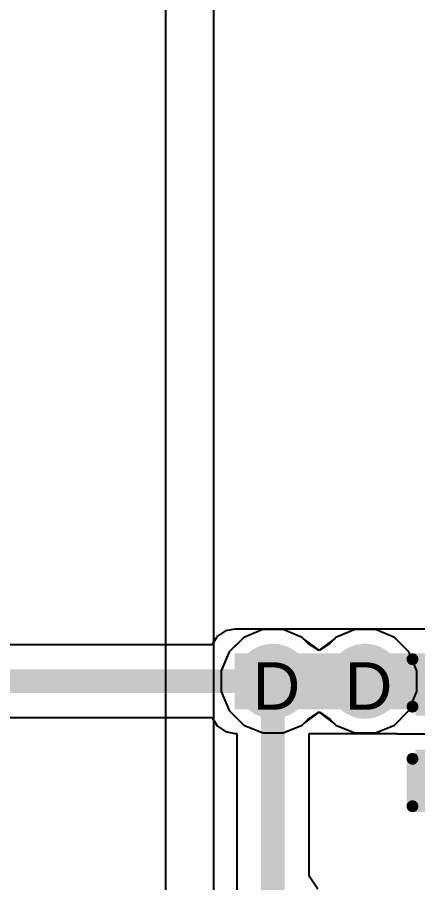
# Model space of a CAD drawing. Header units: inches. Extents: x 0 to 5032, y 0 to 5323.
# Drawn here: x 20.86 to 25.16, y 99.46 to 108.73 of the extents above; entities that cross this region are included whole.
import ezdxf

# ---------------------------------------------------------------- set-up
doc = ezdxf.new("R2010")
doc.units = ezdxf.units.IN
for name, color, linetype in [('Bottom Layer', 5, 'Continuous'), ('Bottom Solder', 6, 'Continuous'), ('Drill Drawing', 1, 'Continuous'), ('Layer 1', 16, 'Continuous'), ('Layer 2', 76, 'Continuous'), ('Top Layer', 1, 'Continuous'), ('Top Overlay', 2, 'Continuous'), ('Top Paste', 8, 'Continuous'), ('Top Solder', 216, 'Continuous'), ('Via Holes', 16, 'Continuous')]:
    doc.layers.add(name, color=color, linetype=linetype)
doc.styles.add('Arial', font='', dxfattribs={"height": 0.2})
doc.styles.get('Arial').set_extended_font_data('Arial')

# ---------------------------------------------------------------- blocks, each defined once
blk = doc.blocks.new('C___0402_281')
at = {"layer": 'Top Layer'}
for points in [[(-0.6985, -0.3175), (-0.6985, 0.3175), (-0.2413, 0.3175), (-0.2413, -0.3175)], [(0.2413, -0.3175), (0.2413, 0.3175), (0.6985, 0.3175), (0.6985, -0.3175)]]:
    blk.add_hatch(color=1, dxfattribs=at).paths.add_polyline_path(points)
at = {"layer": 'Top Paste'}
for points in [[(-0.6985, -0.3175), (-0.6985, 0.3175), (-0.2413, 0.3175), (-0.2413, -0.3175)], [(0.2413, -0.3175), (0.2413, 0.3175), (0.6985, 0.3175), (0.6985, -0.3175)]]:
    blk.add_hatch(color=8, dxfattribs=at).paths.add_polyline_path(points)
at = {"layer": 'Top Solder'}
for points in [[(-0.7585, -0.3775), (-0.7585, 0.3775), (-0.1813, 0.3775), (-0.1813, -0.3775)], [(0.1813, -0.3775), (0.1813, 0.3775), (0.7585, 0.3775), (0.7585, -0.3775)]]:
    blk.add_hatch(color=216, dxfattribs=at).paths.add_polyline_path(points)
at = {"layer": 'Top Overlay'}
for points in [[(-0.7874, 0.4064, 0.127, 0.127, 0), (-0.7874, -0.4064, 0.127, 0.127, 0)], [(-0.7874, 0.4064, 0.127, 0.127, 0), (-0.2794, 0.4064, 0.127, 0.127, 0)], [(0.2794, 0.4064, 0.127, 0.127, 0), (0.7874, 0.4064, 0.127, 0.127, 0)], [(0.7874, 0.4064, 0.127, 0.127, 0), (0.7874, -0.4064, 0.127, 0.127, 0)], [(-0.7874, -0.4064, 0.127, 0.127, 0), (-0.2794, -0.4064, 0.127, 0.127, 0)], [(0.2794, -0.4064, 0.127, 0.127, 0), (0.7874, -0.4064, 0.127, 0.127, 0)]]:
    blk.add_lwpolyline(points, format="xyseb", dxfattribs=at)
for points in [[(-0.8191, 0.4064, 0.0635, 0.0635, 1), (-0.7556, 0.4064, 0.0635, 0.0635, 1)], [(-0.8191, 0.4064, 0.0635, 0.0635, 1), (-0.7556, 0.4064, 0.0635, 0.0635, 1)], [(-0.3111, 0.4064, 0.0635, 0.0635, 1), (-0.2477, 0.4064, 0.0635, 0.0635, 1)], [(0.2477, 0.4064, 0.0635, 0.0635, 1), (0.3111, 0.4064, 0.0635, 0.0635, 1)], [(0.7556, 0.4064, 0.0635, 0.0635, 1), (0.8191, 0.4064, 0.0635, 0.0635, 1)], [(0.7556, 0.4064, 0.0635, 0.0635, 1), (0.8191, 0.4064, 0.0635, 0.0635, 1)], [(-0.8191, -0.4064, 0.0635, 0.0635, 1), (-0.7556, -0.4064, 0.0635, 0.0635, 1)], [(-0.8191, -0.4064, 0.0635, 0.0635, 1), (-0.7556, -0.4064, 0.0635, 0.0635, 1)], [(-0.3111, -0.4064, 0.0635, 0.0635, 1), (-0.2477, -0.4064, 0.0635, 0.0635, 1)], [(0.2477, -0.4064, 0.0635, 0.0635, 1), (0.3111, -0.4064, 0.0635, 0.0635, 1)], [(0.7556, -0.4064, 0.0635, 0.0635, 1), (0.8191, -0.4064, 0.0635, 0.0635, 1)], [(0.7556, -0.4064, 0.0635, 0.0635, 1), (0.8191, -0.4064, 0.0635, 0.0635, 1)]]:
    blk.add_lwpolyline(points, format="xyseb", close=True, dxfattribs=at)

msp = doc.modelspace()

# ---------------------------------------------------------------- hatches: boundary and pattern name
at = {"layer": 'Bottom Layer'}
h = msp.add_hatch(color=5, dxfattribs=at)
edge = h.paths.add_edge_path()
edge.add_arc((23.6047, 101.6164), 0.3, 0, 360)
h = msp.add_hatch(color=5, dxfattribs=at)
edge = h.paths.add_edge_path()
edge.add_arc((24.5923, 101.6164), 0.3, 0, 360)
at = {"layer": 'Bottom Solder'}
h = msp.add_hatch(color=6, dxfattribs=at)
edge = h.paths.add_edge_path()
edge.add_arc((23.6047, 101.6164), 0.4016, 0, 360)
h = msp.add_hatch(color=6, dxfattribs=at)
edge = h.paths.add_edge_path()
edge.add_arc((24.5923, 101.6164), 0.4016, 0, 360)
at = {"layer": 'Layer 1'}
h = msp.add_hatch(color=16, dxfattribs=at)
edge = h.paths.add_edge_path()
edge.add_arc((23.6047, 101.6164), 0.3, 0, 360)
h = msp.add_hatch(color=16, dxfattribs=at)
edge = h.paths.add_edge_path()
edge.add_arc((24.5923, 101.6164), 0.3, 0, 360)
at = {"layer": 'Layer 2'}
h = msp.add_hatch(color=76, dxfattribs=at)
edge = h.paths.add_edge_path()
edge.add_arc((23.6047, 101.6164), 0.3, 0, 360)
h = msp.add_hatch(color=76, dxfattribs=at)
edge = h.paths.add_edge_path()
edge.add_arc((24.5923, 101.6164), 0.3, 0, 360)
at = {"layer": 'Top Layer'}
msp.add_hatch(color=1, dxfattribs=at).paths.add_polyline_path([(23.1943, 101.3164), (26.8738, 101.3164), (26.8738, 101.9164), (23.1943, 101.9164)])
h = msp.add_hatch(color=1, dxfattribs=at)
edge = h.paths.add_edge_path()
edge.add_arc((23.6047, 101.6164), 0.3, 0, 360)
h = msp.add_hatch(color=1, dxfattribs=at)
edge = h.paths.add_edge_path()
edge.add_arc((24.5923, 101.6164), 0.3, 0, 360)
at = {"layer": 'Top Solder'}
h = msp.add_hatch(color=216, dxfattribs=at)
edge = h.paths.add_edge_path()
edge.add_arc((23.6047, 101.6164), 0.4016, 0, 360)
h = msp.add_hatch(color=216, dxfattribs=at)
edge = h.paths.add_edge_path()
edge.add_arc((24.5923, 101.6164), 0.4016, 0, 360)
at = {"layer": 'Via Holes'}
h = msp.add_hatch(color=7, dxfattribs=at)
edge = h.paths.add_edge_path()
edge.add_arc((23.6047, 101.6164), 0.15, 0, 360)
h = msp.add_hatch(color=7, dxfattribs=at)
edge = h.paths.add_edge_path()
edge.add_arc((24.5923, 101.6164), 0.15, 0, 360)

# ---------------------------------------------------------------- linework, layer by layer
at = {"layer": 'Bottom Layer'}
for p, q in [((23.2909, 102.0861), (23.135, 101.9302)), ((23.4945, 102.1704), (23.2909, 102.0861)), ((23.7149, 102.1704), (23.4945, 102.1704)), ((23.9185, 102.0861), (23.7149, 102.1704)), ((23.9824, 102.0222), (23.9185, 102.0861)), ((24.2785, 102.0861), (24.2147, 102.0222)), ((24.4821, 102.1704), (24.2785, 102.0861)), ((24.7025, 102.1704), (24.4821, 102.1704)), ((24.9061, 102.0861), (24.7025, 102.1704)), ((25.062, 101.9302), (24.9061, 102.0861)), ((24.0985, 101.946), (23.9824, 102.0222)), ((24.2147, 102.0222), (24.0985, 101.946)), ((23.135, 101.9302), (23.0507, 101.7266)), ((25.1463, 101.7266), (25.062, 101.9302)), ((23.0507, 101.7266), (23.0507, 101.5062)), ((25.1463, 101.5062), (25.1463, 101.7266)), ((23.0507, 101.5062), (23.135, 101.3026)), ((25.062, 101.3026), (25.1463, 101.5062)), ((23.135, 101.3026), (23.2909, 101.1467)), ((23.9824, 101.2106), (24.0985, 101.2867)), ((24.0985, 101.2867), (24.2147, 101.2106)), ((24.9061, 101.1467), (25.062, 101.3026)), ((23.9185, 101.1467), (23.9824, 101.2106)), ((24.2147, 101.2106), (24.2785, 101.1467)), ((23.2909, 101.1467), (23.4945, 101.0624)), ((23.7149, 101.0624), (23.9185, 101.1467)), ((24.2785, 101.1467), (24.4821, 101.0624)), ((24.7025, 101.0624), (24.9061, 101.1467)), ((23.4945, 101.0624), (23.7149, 101.0624)), ((24.4821, 101.0624), (24.7025, 101.0624))]:
    msp.add_line(p, q, dxfattribs=at)
at = {"layer": 'Layer 1'}
for p, q in [((23.2909, 102.0861), (23.135, 101.9302)), ((23.4945, 102.1704), (23.2909, 102.0861)), ((23.7149, 102.1704), (23.4945, 102.1704)), ((23.9185, 102.0861), (23.7149, 102.1704)), ((23.9326, 102.072), (23.9185, 102.0861)), ((24.2785, 102.0861), (24.2644, 102.072)), ((24.4821, 102.1704), (24.2785, 102.0861)), ((24.7025, 102.1704), (24.4821, 102.1704)), ((24.9061, 102.0861), (24.7025, 102.1704)), ((25.062, 101.9302), (24.9061, 102.0861)), ((24.0985, 101.9482), (23.9326, 102.072)), ((24.2644, 102.072), (24.0985, 101.9482)), ((23.135, 101.9302), (23.0507, 101.7266)), ((25.1463, 101.7266), (25.062, 101.9302)), ((23.0507, 101.7266), (23.0507, 101.5062)), ((25.1463, 101.5062), (25.1463, 101.7266)), ((23.0507, 101.5062), (23.135, 101.3026)), ((25.062, 101.3026), (25.1463, 101.5062)), ((23.135, 101.3026), (23.2909, 101.1467)), ((23.9326, 101.1608), (24.0985, 101.2846)), ((24.0985, 101.2846), (24.2644, 101.1608)), ((24.9061, 101.1467), (25.062, 101.3026)), ((23.9185, 101.1467), (23.9326, 101.1608)), ((24.2644, 101.1608), (24.2785, 101.1467)), ((23.2909, 101.1467), (23.4945, 101.0624)), ((23.7149, 101.0624), (23.9185, 101.1467)), ((24.2785, 101.1467), (24.4821, 101.0624)), ((24.7025, 101.0624), (24.9061, 101.1467)), ((23.4945, 101.0624), (23.7149, 101.0624)), ((24.4821, 101.0624), (24.7025, 101.0624))]:
    msp.add_line(p, q, dxfattribs=at)
at = {"layer": 'Layer 2'}
for p, q in [((22.4536, 115.395), (22.4536, 93.5256)), ((22.9716, 94.0436), (22.9716, 114.8771))]:
    msp.add_line(p, q, dxfattribs=at)
at = {"layer": 'Top Layer'}
for p, q in [((23.0112, 102.0995), (22.9551, 102.0155)), ((23.0952, 102.1557), (23.0112, 102.0995)), ((23.1943, 102.1754), (23.0952, 102.1557)), ((26.8287, 102.1754), (23.1943, 102.1754)), ((22.953, 102.0049), (9.2714, 102.0049)), ((22.9551, 102.0155), (22.953, 102.0049)), ((9.1105, 101.2279), (22.953, 101.2279)), ((22.953, 101.2279), (22.9551, 101.2173)), ((22.9551, 101.2173), (23.0112, 101.1333)), ((23.0112, 101.1333), (23.0952, 101.0771)), ((23.0952, 101.0771), (23.1943, 101.0574)), ((23.1943, 101.0574), (23.2162, 101.0574)), ((23.2162, 101.0574), (23.2162, 99.1338)), ((23.9932, 99.5278), (23.9932, 101.0574)), ((23.9932, 101.0574), (24.9352, 101.0574)), ((24.9352, 101.0574), (24.9352, 101.0519)), ((24.9352, 101.0519), (26.0782, 101.0519)), ((24.0843, 99.3878), (23.9932, 99.5278))]:
    msp.add_line(p, q, dxfattribs=at)
for points in [[(9.1105, 101.6164, 0.254, 0.254, 0), (23.6047, 101.6164, 0.254, 0.254, 0)], [(23.6047, 99.1338, 0.254, 0.254, 0), (23.6047, 101.6164, 0.254, 0.254, 0)]]:
    msp.add_lwpolyline(points, format="xyseb", dxfattribs=at)
msp.add_lwpolyline([(23.5412, 101.6164, 0.127, 0.127, 1), (23.6682, 101.6164, 0.127, 0.127, 1)], format="xyseb", close=True, dxfattribs=at)
msp.add_lwpolyline([(23.5412, 101.6164, 0.127, 0.127, 1), (23.6682, 101.6164, 0.127, 0.127, 1)], format="xyseb", close=True, dxfattribs=at)

# ---------------------------------------------------------------- block references
at = {"rotation": 90}
msp.add_blockref('C___0402_281', (25.5067, 101.0646), dxfattribs=at)

# ---------------------------------------------------------------- texts
at = {"layer": 'Drill Drawing', "style": 'Arial'}
for p in [(23.3846, 101.3117), (24.3722, 101.3117)]:
    msp.add_text('D', height=0.508, dxfattribs=at).set_placement(p)

doc.saveas('drawing.dxf')
